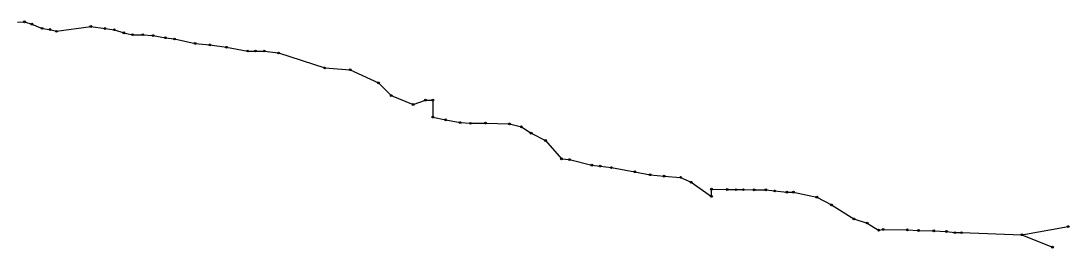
# Model space of a CAD drawing. Extents: x 0 to 487, y -339 to 104.
# Drawn here: x 253.5 to 486.8, y -308.1 to -257.5 of the extents above; entities that cross this region are included whole.
import ezdxf

# ---------------------------------------------------------------- set-up
doc = ezdxf.new("R2010")
doc.units = 0
doc.layers.add('CHEMINEMENTS', color=1, linetype='CONTINUOUS')
doc.layers.add('POINTS', color=6, linetype='CONTINUOUS')

msp = doc.modelspace()

# ---------------------------------------------------------------- linework, layer by layer
at = {"layer": 'CHEMINEMENTS'}
for p, q in [((252.67, -257.79), (254.26, -257.68)), ((254.26, -257.68), (255.88, -258.2)), ((255.88, -258.2), (258.2, -259.14)), ((261.37, -259.8), (269.05, -258.72)), ((269.05, -258.72), (272.18, -259.16)), ((258.2, -259.14), (259.93, -259.38)), ((259.93, -259.38), (261.37, -259.8)), ((272.18, -259.16), (274.26, -259.45)), ((274.26, -259.45), (276.35, -260.13)), ((276.35, -260.13), (278.31, -260.55)), ((278.31, -260.55), (280.61, -260.55)), ((280.61, -260.55), (282.9, -260.75)), ((282.9, -260.75), (285.65, -261.23)), ((285.65, -261.23), (287.63, -261.51)), ((287.63, -261.51), (292.23, -262.49)), ((292.23, -262.49), (295.51, -262.83)), ((295.51, -262.83), (299.23, -263.36)), ((299.23, -263.36), (303.95, -264.19)), ((303.95, -264.19), (305.7, -264.19)), ((305.7, -264.19), (307.65, -264.19)), ((307.65, -264.19), (310.82, -264.63)), ((310.82, -264.63), (321.09, -267.97)), ((321.09, -267.97), (326.78, -268.37)), ((326.78, -268.37), (333.08, -271.31)), ((333.08, -271.31), (335.91, -274.13)), ((335.91, -274.13), (340.82, -276.12)), ((340.82, -276.12), (343.55, -275.13)), ((343.55, -275.13), (345.2, -275.13)), ((345.2, -275.13), (345.2, -278.93)), ((345.2, -278.93), (348.03, -279.53)), ((348.03, -279.53), (351.27, -280.16)), ((351.27, -280.16), (353.57, -280.32)), ((353.57, -280.32), (356.87, -280.26)), ((356.87, -280.26), (362.26, -280.45)), ((362.26, -280.45), (364.88, -281.11)), ((364.88, -281.11), (367.06, -282.52)), ((367.06, -282.52), (370.27, -284.16)), ((370.27, -284.16), (373.81, -288.23)), ((373.81, -288.23), (375.6, -288.42)), ((375.6, -288.42), (380.55, -289.65)), ((380.55, -289.65), (382.44, -289.85)), ((382.44, -289.85), (384.92, -290.2)), ((384.92, -290.2), (390.14, -291.12)), ((390.14, -291.12), (393.57, -291.79)), ((393.57, -291.79), (396.66, -292.11)), ((396.66, -292.11), (400.35, -292.37)), ((400.35, -292.37), (402.7, -293.47)), ((402.7, -293.47), (407.21, -296.62)), ((407.21, -296.62), (407.21, -295.02)), ((407.21, -295.02), (410.71, -295.08)), ((410.71, -295.08), (412.71, -295.12)), ((412.71, -295.12), (414.31, -295.12)), ((414.31, -295.12), (416.71, -295.16)), ((416.71, -295.16), (419.31, -295.16)), ((419.31, -295.16), (421.29, -295.41)), ((421.29, -295.41), (423.98, -295.69)), ((423.98, -295.69), (425.48, -295.69)), ((425.48, -295.69), (430.66, -296.79)), ((430.66, -296.79), (433.93, -298.53)), ((433.93, -298.53), (438.93, -301.65)), ((438.93, -301.65), (441.9, -302.56)), ((441.9, -302.56), (444.44, -304.15)), ((476.29, -305.18), (486.63, -303.36)), ((444.44, -304.15), (445.43, -303.98)), ((445.43, -303.98), (450.83, -304.07)), ((450.83, -304.07), (453.32, -304.24)), ((453.32, -304.24), (456.72, -304.3)), ((456.72, -304.3), (459.52, -304.45)), ((459.52, -304.45), (461.4, -304.71)), ((461.4, -304.71), (462.9, -304.71)), ((462.9, -304.71), (476.29, -305.18)), ((476.29, -305.18), (483.15, -307.95))]:
    msp.add_line(p, q, dxfattribs=at)
at = {"layer": 'POINTS'}
for centre in [(254.26, -257.68), (255.88, -258.2), (258.2, -259.14), (269.05, -258.72), (272.18, -259.16), (259.93, -259.38), (261.37, -259.8), (274.26, -259.45), (276.35, -260.13), (278.31, -260.55), (280.61, -260.55), (282.9, -260.75), (285.65, -261.23), (287.63, -261.51), (292.23, -262.49), (295.51, -262.83), (299.23, -263.36), (303.95, -264.19), (305.7, -264.19), (307.65, -264.19), (310.82, -264.63), (321.09, -267.97), (326.78, -268.37), (333.08, -271.31), (335.91, -274.13), (343.55, -275.13), (345.2, -275.13), (340.82, -276.12), (345.2, -278.93), (348.03, -279.53), (351.27, -280.16), (353.57, -280.32), (356.87, -280.26), (362.26, -280.45), (364.88, -281.11), (367.06, -282.52), (370.27, -284.16), (373.81, -288.23), (375.6, -288.42), (380.55, -289.65), (382.44, -289.85), (384.92, -290.2), (390.14, -291.12), (393.57, -291.79), (396.66, -292.11), (400.35, -292.37), (402.7, -293.47), (407.21, -295.02), (410.71, -295.08), (412.71, -295.12), (414.31, -295.12), (416.71, -295.16), (419.31, -295.16), (421.29, -295.41), (423.98, -295.69), (425.48, -295.69), (407.21, -296.62), (430.66, -296.79), (433.93, -298.53), (438.93, -301.65), (441.9, -302.56), (486.63, -303.36), (444.44, -304.15), (445.43, -303.98), (450.83, -304.07), (453.32, -304.24), (456.72, -304.3), (459.52, -304.45), (461.4, -304.71), (462.9, -304.71), (476.29, -305.18), (483.15, -307.95)]:
    msp.add_circle(centre, 0.2, dxfattribs=at)

doc.saveas('drawing.dxf')
